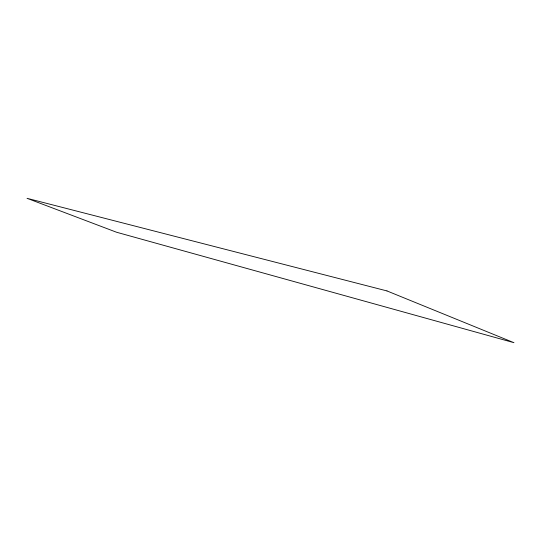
<?xml version="1.0" encoding="UTF-8"?>
<svg xmlns="http://www.w3.org/2000/svg" width="541" height="541" viewBox="0 0 541 541"><rect width="100%" height="100%" fill="white"/><g stroke="black" fill="none" stroke-linecap="round" stroke-linejoin="round"><path stroke-width="0.81" d="M386.971 290.93L27.05 198.317L116.545 232.238L513.95 342.683L386.971 290.93"/></g></svg>
